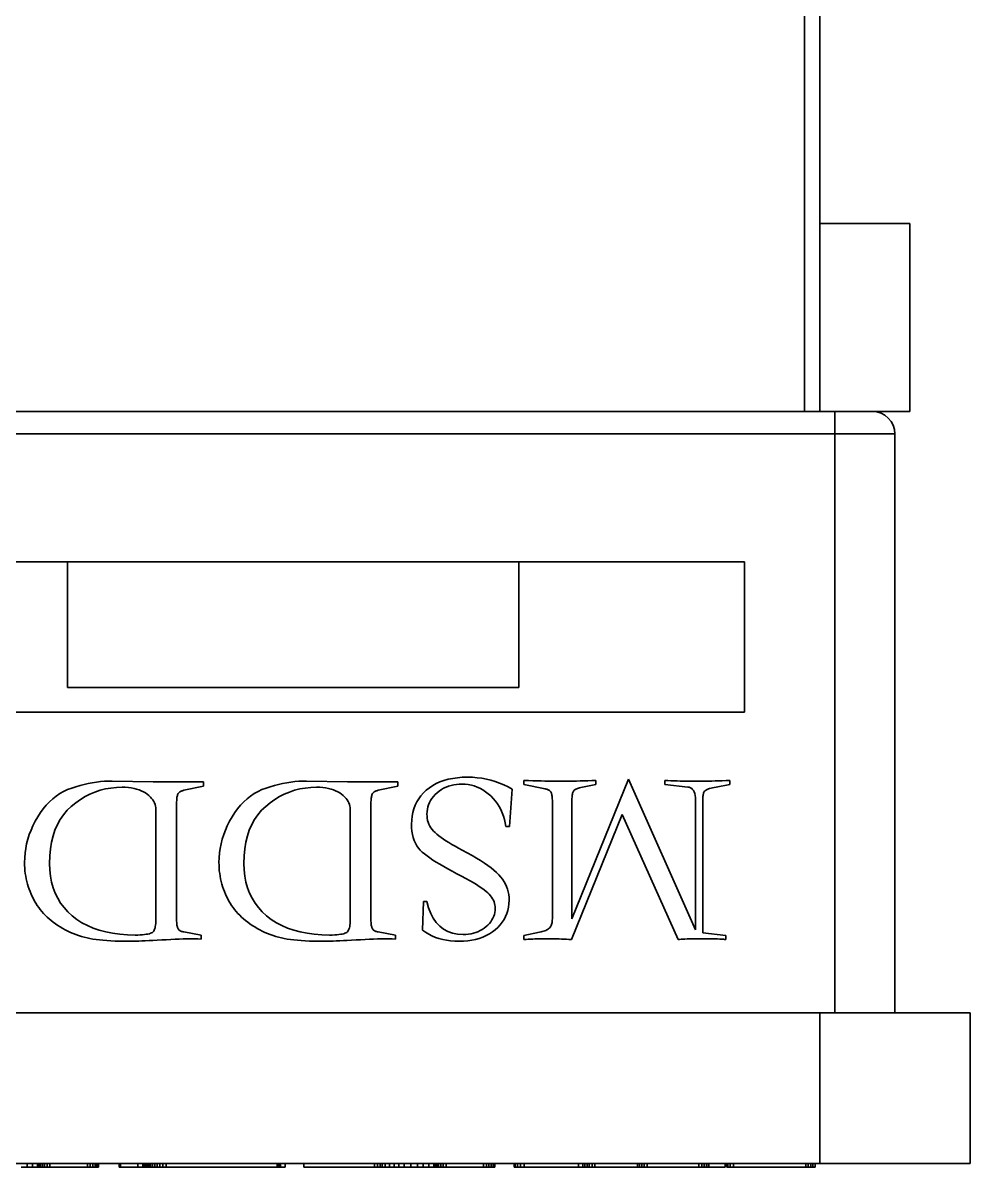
# Model space of a CAD drawing. Header units: millimetres. Extents: x -70 to 70, y -99 to 99.
# Drawn here: x 14.59 to 27.18, y 51.18 to 66.4 of the extents above; entities that cross this region are included whole.
import ezdxf

# ---------------------------------------------------------------- set-up
doc = ezdxf.new("R2010")
doc.units = ezdxf.units.MM
doc.layers.add('粗实线层', color=7, linetype='Continuous', lineweight=35)

msp = doc.modelspace()

# ---------------------------------------------------------------- linework, layer by layer
at = {"layer": '粗实线层', "color": 7, "lineweight": 35, "ltscale": 0.3575}
for p, q in [((24.981, 61.229), (24.981, 78.029)), ((25.181, 63.729), (25.181, 78.029)), ((25.181, 63.729), (26.381, 63.729)), ((25.181, 61.229), (25.181, 63.729)), ((25.181, 63.729), (26.381, 63.729)), ((26.381, 61.229), (26.381, 63.729)), ((25.381, 61.229), (9.981, 61.229)), ((25.181, 61.229), (26.381, 61.229)), ((25.881, 61.229), (25.381, 61.229)), ((25.381, 60.929), (25.381, 61.229)), ((25.381, 60.929), (9.981, 60.929)), ((25.381, 53.229), (25.381, 60.929)), ((26.181, 60.929), (25.381, 60.929)), ((26.181, 53.229), (26.181, 60.929)), ((11.181, 59.229), (24.181, 59.229)), ((15.181, 57.558), (15.181, 59.229)), ((21.181, 57.558), (21.181, 59.229)), ((24.181, 59.229), (24.181, 57.229)), ((15.181, 57.558), (21.181, 57.558)), ((24.181, 57.229), (11.181, 57.229)), ((15.563, 56.299), (15.617, 56.306)), ((15.617, 56.306), (15.67, 56.311)), ((15.67, 56.311), (15.722, 56.313)), ((15.722, 56.313), (15.775, 56.314)), ((15.775, 56.314), (16.318, 56.301)), ((18.148, 56.299), (18.201, 56.306)), ((18.201, 56.306), (18.254, 56.311)), ((18.254, 56.311), (18.307, 56.313)), ((18.307, 56.313), (18.359, 56.314)), ((18.359, 56.314), (18.903, 56.301)), ((20.082, 56.28), (20.132, 56.302)), ((20.132, 56.302), (20.185, 56.321)), ((20.185, 56.321), (20.242, 56.337)), ((20.242, 56.337), (20.301, 56.349)), ((20.301, 56.349), (20.364, 56.358)), ((20.364, 56.358), (20.429, 56.363)), ((20.429, 56.363), (20.498, 56.365)), ((20.498, 56.365), (20.563, 56.363)), ((20.563, 56.363), (20.626, 56.358)), ((20.626, 56.358), (20.688, 56.35)), ((20.688, 56.35), (20.749, 56.339)), ((20.749, 56.339), (20.809, 56.325)), ((20.809, 56.325), (20.868, 56.308)), ((20.868, 56.308), (20.925, 56.287)), ((21.246, 56.267), (21.246, 56.321)), ((21.246, 56.321), (21.308, 56.319)), ((21.308, 56.319), (21.368, 56.317)), ((21.368, 56.317), (21.424, 56.316)), ((21.424, 56.316), (21.477, 56.315)), ((21.477, 56.315), (21.526, 56.313)), ((21.526, 56.313), (21.573, 56.313)), ((21.573, 56.313), (21.616, 56.312)), ((21.616, 56.312), (21.655, 56.311)), ((21.655, 56.311), (21.692, 56.311)), ((21.692, 56.311), (21.725, 56.311)), ((21.725, 56.311), (21.767, 56.311)), ((21.767, 56.311), (21.811, 56.311)), ((21.811, 56.311), (21.855, 56.312)), ((21.855, 56.312), (21.902, 56.313)), ((21.886, 54.481), (22.637, 56.338)), ((21.902, 56.313), (21.949, 56.313)), ((21.949, 56.313), (21.997, 56.315)), ((21.997, 56.315), (22.047, 56.316)), ((22.047, 56.316), (22.098, 56.317)), ((22.098, 56.317), (22.151, 56.319)), ((22.151, 56.319), (22.204, 56.321)), ((22.204, 56.321), (22.204, 56.267)), ((22.637, 56.338), (23.529, 54.336)), ((23.12, 56.267), (23.12, 56.321)), ((23.12, 56.321), (23.16, 56.319)), ((23.16, 56.319), (23.201, 56.317)), ((23.201, 56.317), (23.243, 56.316)), ((23.243, 56.316), (23.285, 56.315)), ((23.285, 56.315), (23.328, 56.313)), ((23.328, 56.313), (23.372, 56.313)), ((23.372, 56.313), (23.416, 56.312)), ((23.416, 56.312), (23.461, 56.311)), ((23.461, 56.311), (23.506, 56.311)), ((23.506, 56.311), (23.552, 56.311)), ((23.552, 56.311), (23.587, 56.311)), ((23.587, 56.311), (23.624, 56.311)), ((23.624, 56.311), (23.663, 56.312)), ((23.663, 56.312), (23.704, 56.313)), ((23.704, 56.313), (23.746, 56.313)), ((23.746, 56.313), (23.791, 56.315)), ((23.791, 56.315), (23.837, 56.316)), ((23.837, 56.316), (23.886, 56.317)), ((23.886, 56.317), (23.936, 56.319)), ((23.936, 56.319), (23.988, 56.321)), ((23.988, 56.321), (23.988, 56.267)), ((15.078, 56.146), (15.128, 56.175)), ((15.128, 56.175), (15.181, 56.2)), ((15.181, 56.2), (15.235, 56.22)), ((15.235, 56.22), (15.291, 56.238)), ((15.291, 56.238), (15.346, 56.254)), ((15.346, 56.254), (15.401, 56.268)), ((15.401, 56.268), (15.455, 56.28)), ((15.455, 56.28), (15.509, 56.291)), ((15.544, 56.167), (15.477, 56.139)), ((15.509, 56.291), (15.563, 56.299)), ((15.613, 56.19), (15.544, 56.167)), ((15.683, 56.208), (15.613, 56.19)), ((15.755, 56.22), (15.683, 56.208)), ((15.83, 56.228), (15.755, 56.22)), ((15.906, 56.23), (15.83, 56.228)), ((15.948, 56.23), (15.906, 56.23)), ((15.989, 56.227), (15.948, 56.23)), ((16.027, 56.222), (15.989, 56.227)), ((16.064, 56.216), (16.027, 56.222)), ((16.098, 56.207), (16.064, 56.216)), ((16.13, 56.197), (16.098, 56.207)), ((16.161, 56.185), (16.13, 56.197)), ((16.189, 56.171), (16.161, 56.185)), ((16.215, 56.156), (16.189, 56.171)), ((16.239, 56.138), (16.215, 56.156)), ((16.318, 56.301), (16.988, 56.301)), ((16.656, 56.153), (16.652, 56.147)), ((16.662, 56.159), (16.656, 56.153)), ((16.667, 56.165), (16.662, 56.159)), ((16.674, 56.17), (16.667, 56.165)), ((16.681, 56.174), (16.674, 56.17)), ((16.689, 56.178), (16.681, 56.174)), ((16.698, 56.182), (16.689, 56.178)), ((16.707, 56.185), (16.698, 56.182)), ((16.717, 56.188), (16.707, 56.185)), ((16.727, 56.19), (16.717, 56.188)), ((16.988, 56.247), (16.727, 56.19)), ((16.988, 56.301), (16.988, 56.247)), ((17.662, 56.146), (17.713, 56.175)), ((17.713, 56.175), (17.765, 56.2)), ((17.765, 56.2), (17.82, 56.22)), ((17.82, 56.22), (17.875, 56.238)), ((17.875, 56.238), (17.93, 56.254)), ((17.93, 56.254), (17.985, 56.268)), ((17.985, 56.268), (18.04, 56.28)), ((18.04, 56.28), (18.094, 56.291)), ((18.129, 56.167), (18.062, 56.139)), ((18.094, 56.291), (18.148, 56.299)), ((18.197, 56.19), (18.129, 56.167)), ((18.267, 56.208), (18.197, 56.19)), ((18.34, 56.22), (18.267, 56.208)), ((18.414, 56.228), (18.34, 56.22)), ((18.49, 56.23), (18.414, 56.228)), ((18.533, 56.23), (18.49, 56.23)), ((18.573, 56.227), (18.533, 56.23)), ((18.612, 56.222), (18.573, 56.227)), ((18.648, 56.216), (18.612, 56.222)), ((18.683, 56.207), (18.648, 56.216)), ((18.715, 56.197), (18.683, 56.207)), ((18.745, 56.185), (18.715, 56.197)), ((18.773, 56.171), (18.745, 56.185)), ((18.8, 56.156), (18.773, 56.171)), ((18.824, 56.138), (18.8, 56.156)), ((18.903, 56.301), (19.573, 56.301)), ((19.241, 56.153), (19.236, 56.147)), ((19.246, 56.159), (19.241, 56.153)), ((19.252, 56.165), (19.246, 56.159)), ((19.259, 56.17), (19.252, 56.165)), ((19.266, 56.174), (19.259, 56.17)), ((19.274, 56.178), (19.266, 56.174)), ((19.282, 56.182), (19.274, 56.178)), ((19.291, 56.185), (19.282, 56.182)), ((19.301, 56.188), (19.291, 56.185)), ((19.311, 56.19), (19.301, 56.188)), ((19.573, 56.247), (19.311, 56.19)), ((19.573, 56.301), (19.573, 56.247)), ((19.879, 56.119), (19.913, 56.156)), ((19.913, 56.156), (19.95, 56.192)), ((19.95, 56.192), (19.991, 56.225)), ((19.991, 56.225), (20.035, 56.254)), ((20.035, 56.254), (20.082, 56.28)), ((20.094, 56.157), (20.068, 56.133)), ((20.122, 56.179), (20.094, 56.157)), ((20.151, 56.199), (20.122, 56.179)), ((20.181, 56.217), (20.151, 56.199)), ((20.213, 56.232), (20.181, 56.217)), ((20.245, 56.245), (20.213, 56.232)), ((20.279, 56.255), (20.245, 56.245)), ((20.315, 56.263), (20.279, 56.255)), ((20.351, 56.269), (20.315, 56.263)), ((20.389, 56.273), (20.351, 56.269)), ((20.428, 56.274), (20.389, 56.273)), ((20.469, 56.272), (20.428, 56.274)), ((20.509, 56.268), (20.469, 56.272)), ((20.549, 56.26), (20.509, 56.268)), ((20.588, 56.249), (20.549, 56.26)), ((20.626, 56.234), (20.588, 56.249)), ((20.664, 56.217), (20.626, 56.234)), ((20.701, 56.196), (20.664, 56.217)), ((20.737, 56.172), (20.701, 56.196)), ((20.772, 56.145), (20.737, 56.172)), ((20.925, 56.287), (20.982, 56.264)), ((20.982, 56.264), (21.037, 56.237)), ((21.037, 56.237), (21.091, 56.207)), ((21.091, 56.207), (21.055, 55.708)), ((21.531, 56.21), (21.246, 56.267)), ((21.542, 56.207), (21.531, 56.21)), ((21.553, 56.204), (21.542, 56.207)), ((21.563, 56.2), (21.553, 56.204)), ((21.572, 56.196), (21.563, 56.2)), ((21.58, 56.191), (21.572, 56.196)), ((21.588, 56.186), (21.58, 56.191)), ((21.595, 56.181), (21.588, 56.186)), ((21.6, 56.175), (21.595, 56.181)), ((21.605, 56.169), (21.6, 56.175)), ((21.609, 56.162), (21.605, 56.169)), ((21.613, 56.154), (21.609, 56.162)), ((21.616, 56.145), (21.613, 56.154)), ((21.896, 56.151), (21.893, 56.14)), ((21.899, 56.161), (21.896, 56.151)), ((21.902, 56.169), (21.899, 56.161)), ((21.906, 56.177), (21.902, 56.169)), ((21.911, 56.183), (21.906, 56.177)), ((21.916, 56.19), (21.911, 56.183)), ((21.923, 56.195), (21.916, 56.19)), ((21.931, 56.201), (21.923, 56.195)), ((21.94, 56.206), (21.931, 56.201)), ((21.951, 56.211), (21.94, 56.206)), ((21.962, 56.216), (21.951, 56.211)), ((21.975, 56.22), (21.962, 56.216)), ((21.988, 56.224), (21.975, 56.22)), ((22.003, 56.227), (21.988, 56.224)), ((22.204, 56.267), (22.003, 56.227)), ((23.428, 56.234), (23.12, 56.267)), ((23.447, 56.23), (23.428, 56.234)), ((23.464, 56.224), (23.447, 56.23)), ((23.479, 56.215), (23.464, 56.224)), ((23.492, 56.202), (23.479, 56.215)), ((23.503, 56.187), (23.492, 56.202)), ((23.512, 56.169), (23.503, 56.187)), ((23.519, 56.147), (23.512, 56.169)), ((23.638, 56.155), (23.635, 56.145)), ((23.642, 56.164), (23.638, 56.155)), ((23.646, 56.172), (23.642, 56.164)), ((23.651, 56.179), (23.646, 56.172)), ((23.657, 56.185), (23.651, 56.179)), ((23.665, 56.191), (23.657, 56.185)), ((23.675, 56.197), (23.665, 56.191)), ((23.687, 56.203), (23.675, 56.197)), ((23.702, 56.208), (23.687, 56.203)), ((23.718, 56.214), (23.702, 56.208)), ((23.736, 56.219), (23.718, 56.214)), ((23.757, 56.224), (23.736, 56.219)), ((23.779, 56.229), (23.757, 56.224)), ((23.803, 56.234), (23.779, 56.229)), ((23.988, 56.267), (23.803, 56.234)), ((14.897, 55.993), (14.939, 56.037)), ((14.939, 56.037), (14.983, 56.078)), ((14.983, 56.078), (15.029, 56.114)), ((15.029, 56.114), (15.078, 56.146)), ((15.289, 56.025), (15.23, 55.977)), ((15.35, 56.068), (15.289, 56.025)), ((15.413, 56.106), (15.35, 56.068)), ((15.477, 56.139), (15.413, 56.106)), ((16.261, 56.12), (16.239, 56.138)), ((16.281, 56.101), (16.261, 56.12)), ((16.298, 56.082), (16.281, 56.101)), ((16.313, 56.062), (16.298, 56.082)), ((16.326, 56.042), (16.313, 56.062)), ((16.336, 56.022), (16.326, 56.042)), ((16.344, 56.002), (16.336, 56.022)), ((16.35, 55.981), (16.344, 56.002)), ((16.631, 56.054), (16.63, 56.037)), ((16.63, 56.037), (16.63, 56.019)), ((16.63, 56.019), (16.63, 54.464)), ((16.632, 56.07), (16.631, 56.054)), ((16.633, 56.085), (16.632, 56.07)), ((16.635, 56.098), (16.633, 56.085)), ((16.638, 56.11), (16.635, 56.098)), ((16.64, 56.121), (16.638, 56.11)), ((16.644, 56.131), (16.64, 56.121)), ((16.647, 56.139), (16.644, 56.131)), ((16.652, 56.147), (16.647, 56.139)), ((17.481, 55.993), (17.523, 56.037)), ((17.523, 56.037), (17.568, 56.078)), ((17.568, 56.078), (17.614, 56.114)), ((17.614, 56.114), (17.662, 56.146)), ((17.874, 56.025), (17.815, 55.977)), ((17.935, 56.068), (17.874, 56.025)), ((17.997, 56.106), (17.935, 56.068)), ((18.062, 56.139), (17.997, 56.106)), ((18.846, 56.12), (18.824, 56.138)), ((18.865, 56.101), (18.846, 56.12)), ((18.883, 56.082), (18.865, 56.101)), ((18.898, 56.062), (18.883, 56.082)), ((18.91, 56.042), (18.898, 56.062)), ((18.921, 56.022), (18.91, 56.042)), ((18.929, 56.002), (18.921, 56.022)), ((18.935, 55.981), (18.929, 56.002)), ((19.215, 56.054), (19.214, 56.037)), ((19.214, 56.037), (19.214, 56.019)), ((19.214, 56.019), (19.214, 54.464)), ((19.216, 56.07), (19.215, 56.054)), ((19.218, 56.085), (19.216, 56.07)), ((19.22, 56.098), (19.218, 56.085)), ((19.222, 56.11), (19.22, 56.098)), ((19.225, 56.121), (19.222, 56.11)), ((19.228, 56.131), (19.225, 56.121)), ((19.232, 56.139), (19.228, 56.131)), ((19.236, 56.147), (19.232, 56.139)), ((19.803, 55.992), (19.825, 56.036)), ((19.825, 56.036), (19.85, 56.079)), ((19.85, 56.079), (19.879, 56.119)), ((19.98, 55.999), (19.971, 55.969)), ((19.992, 56.028), (19.98, 55.999)), ((20.007, 56.055), (19.992, 56.028)), ((20.025, 56.082), (20.007, 56.055)), ((20.045, 56.108), (20.025, 56.082)), ((20.068, 56.133), (20.045, 56.108)), ((20.807, 56.115), (20.772, 56.145)), ((20.839, 56.082), (20.807, 56.115)), ((20.869, 56.048), (20.839, 56.082)), ((20.896, 56.011), (20.869, 56.048)), ((20.921, 55.973), (20.896, 56.011)), ((21.619, 56.134), (21.616, 56.145)), ((21.621, 56.123), (21.619, 56.134)), ((21.623, 56.109), (21.621, 56.123)), ((21.625, 56.095), (21.623, 56.109)), ((21.626, 56.079), (21.625, 56.095)), ((21.627, 56.061), (21.626, 56.079)), ((21.628, 56.043), (21.627, 56.061)), ((21.628, 56.023), (21.628, 56.043)), ((21.628, 54.501), (21.628, 56.023)), ((21.887, 56.082), (21.886, 56.065)), ((21.886, 56.065), (21.886, 56.046)), ((21.886, 56.046), (21.886, 54.481)), ((21.888, 56.099), (21.887, 56.082)), ((21.889, 56.114), (21.888, 56.099)), ((21.891, 56.127), (21.889, 56.114)), ((21.893, 56.14), (21.891, 56.127)), ((23.525, 56.123), (23.519, 56.147)), ((23.528, 56.096), (23.525, 56.123)), ((23.529, 56.066), (23.528, 56.096)), ((23.529, 54.336), (23.529, 56.066)), ((23.627, 56.096), (23.626, 56.082)), ((23.626, 56.082), (23.626, 56.066)), ((23.626, 56.066), (23.626, 54.296)), ((23.628, 56.11), (23.627, 56.096)), ((23.63, 56.123), (23.628, 56.11)), ((23.632, 56.135), (23.63, 56.123)), ((23.635, 56.145), (23.632, 56.135)), ((14.783, 55.837), (14.819, 55.893)), ((14.819, 55.893), (14.857, 55.945)), ((14.857, 55.945), (14.897, 55.993)), ((15.126, 55.866), (15.082, 55.803)), ((15.175, 55.924), (15.126, 55.866)), ((15.23, 55.977), (15.175, 55.924)), ((16.354, 55.96), (16.35, 55.981)), ((16.355, 55.939), (16.354, 55.96)), ((16.355, 54.464), (16.355, 55.939)), ((17.367, 55.837), (17.403, 55.893)), ((17.403, 55.893), (17.441, 55.945)), ((17.441, 55.945), (17.481, 55.993)), ((17.71, 55.866), (17.667, 55.803)), ((17.76, 55.924), (17.71, 55.866)), ((17.815, 55.977), (17.76, 55.924)), ((18.938, 55.96), (18.935, 55.981)), ((18.939, 55.939), (18.938, 55.96)), ((18.939, 54.464), (18.939, 55.939)), ((19.756, 55.793), (19.762, 55.846)), ((19.762, 55.846), (19.772, 55.897)), ((19.772, 55.897), (19.785, 55.946)), ((19.785, 55.946), (19.803, 55.992)), ((19.96, 55.908), (19.958, 55.875)), ((19.958, 55.875), (19.96, 55.846)), ((19.964, 55.939), (19.96, 55.908)), ((19.96, 55.846), (19.963, 55.818)), ((19.971, 55.969), (19.964, 55.939)), ((20.942, 55.933), (20.921, 55.973)), ((20.961, 55.892), (20.942, 55.933)), ((20.977, 55.848), (20.961, 55.892)), ((20.99, 55.803), (20.977, 55.848)), ((22.556, 55.868), (21.879, 54.206)), ((23.301, 54.206), (22.556, 55.868)), ((14.694, 55.66), (14.72, 55.72)), ((14.72, 55.72), (14.75, 55.778)), ((14.75, 55.778), (14.783, 55.837)), ((15.045, 55.734), (15.013, 55.661)), ((15.082, 55.803), (15.045, 55.734)), ((17.278, 55.66), (17.304, 55.72)), ((17.304, 55.72), (17.334, 55.778)), ((17.334, 55.778), (17.367, 55.837)), ((17.629, 55.734), (17.597, 55.661)), ((17.667, 55.803), (17.629, 55.734)), ((19.754, 55.738), (19.756, 55.793)), ((19.755, 55.69), (19.754, 55.738)), ((19.963, 55.818), (19.968, 55.791)), ((19.968, 55.791), (19.976, 55.765)), ((19.976, 55.765), (19.986, 55.739)), ((19.986, 55.739), (19.998, 55.715)), ((19.998, 55.715), (20.012, 55.692)), ((21, 55.756), (20.99, 55.803)), ((21.008, 55.708), (21, 55.756)), ((21.055, 55.708), (21.008, 55.708)), ((14.652, 55.54), (14.671, 55.601)), ((14.671, 55.601), (14.694, 55.66)), ((14.987, 55.583), (14.966, 55.499)), ((15.013, 55.661), (14.987, 55.583)), ((17.236, 55.54), (17.256, 55.601)), ((17.256, 55.601), (17.278, 55.66)), ((17.571, 55.583), (17.551, 55.499)), ((17.597, 55.661), (17.571, 55.583)), ((19.76, 55.645), (19.755, 55.69)), ((19.767, 55.602), (19.76, 55.645)), ((19.777, 55.561), (19.767, 55.602)), ((19.79, 55.523), (19.777, 55.561)), ((20.012, 55.692), (20.028, 55.669)), ((20.028, 55.669), (20.047, 55.648)), ((20.047, 55.648), (20.067, 55.627)), ((20.067, 55.627), (20.091, 55.607)), ((20.091, 55.607), (20.117, 55.586)), ((20.117, 55.586), (20.146, 55.564)), ((20.146, 55.564), (20.177, 55.542)), ((20.177, 55.542), (20.212, 55.519)), ((14.615, 55.357), (14.624, 55.418)), ((14.624, 55.418), (14.636, 55.48)), ((14.636, 55.48), (14.652, 55.54)), ((14.952, 55.41), (14.943, 55.317)), ((14.966, 55.499), (14.952, 55.41)), ((17.2, 55.357), (17.209, 55.418)), ((17.209, 55.418), (17.221, 55.48)), ((17.221, 55.48), (17.236, 55.54)), ((17.536, 55.41), (17.528, 55.317)), ((17.551, 55.499), (17.536, 55.41)), ((19.805, 55.487), (19.79, 55.523)), ((19.824, 55.454), (19.805, 55.487)), ((19.845, 55.423), (19.824, 55.454)), ((19.869, 55.395), (19.845, 55.423)), ((19.896, 55.369), (19.869, 55.395)), ((20.212, 55.519), (20.249, 55.496)), ((20.249, 55.496), (20.29, 55.471)), ((20.29, 55.471), (20.333, 55.447)), ((20.333, 55.447), (20.379, 55.422)), ((20.379, 55.422), (20.428, 55.396)), ((20.428, 55.396), (20.495, 55.36)), ((14.608, 55.232), (14.61, 55.294)), ((14.61, 55.294), (14.615, 55.357)), ((14.943, 55.317), (14.94, 55.218)), ((17.193, 55.232), (17.195, 55.294)), ((17.195, 55.294), (17.2, 55.357)), ((17.528, 55.317), (17.525, 55.218)), ((19.927, 55.344), (19.896, 55.369)), ((19.96, 55.318), (19.927, 55.344)), ((19.998, 55.291), (19.96, 55.318)), ((20.039, 55.263), (19.998, 55.291)), ((20.083, 55.235), (20.039, 55.263)), ((20.495, 55.36), (20.559, 55.325)), ((20.559, 55.325), (20.618, 55.29)), ((20.618, 55.29), (20.673, 55.256)), ((20.673, 55.256), (20.724, 55.223)), ((14.609, 55.194), (14.608, 55.232)), ((14.611, 55.157), (14.609, 55.194)), ((14.614, 55.121), (14.611, 55.157)), ((14.618, 55.085), (14.614, 55.121)), ((14.623, 55.049), (14.618, 55.085)), ((14.94, 55.218), (14.943, 55.131)), ((14.943, 55.131), (14.952, 55.049)), ((17.194, 55.194), (17.193, 55.232)), ((17.195, 55.157), (17.194, 55.194)), ((17.198, 55.121), (17.195, 55.157)), ((17.203, 55.085), (17.198, 55.121)), ((17.208, 55.049), (17.203, 55.085)), ((17.525, 55.218), (17.528, 55.131)), ((17.528, 55.131), (17.537, 55.049)), ((20.131, 55.206), (20.083, 55.235)), ((20.182, 55.176), (20.131, 55.206)), ((20.237, 55.145), (20.182, 55.176)), ((20.295, 55.113), (20.237, 55.145)), ((20.357, 55.081), (20.295, 55.113)), ((20.724, 55.223), (20.77, 55.191)), ((20.77, 55.191), (20.812, 55.159)), ((20.812, 55.159), (20.85, 55.128)), ((20.85, 55.128), (20.884, 55.097)), ((20.884, 55.097), (20.914, 55.067)), ((14.63, 55.013), (14.623, 55.049)), ((14.638, 54.979), (14.63, 55.013)), ((14.647, 54.944), (14.638, 54.979)), ((14.657, 54.91), (14.647, 54.944)), ((14.952, 55.049), (14.967, 54.97)), ((14.967, 54.97), (14.989, 54.894)), ((17.215, 55.013), (17.208, 55.049)), ((17.222, 54.979), (17.215, 55.013)), ((17.232, 54.944), (17.222, 54.979)), ((17.242, 54.91), (17.232, 54.944)), ((17.537, 55.049), (17.552, 54.97)), ((17.552, 54.97), (17.573, 54.894)), ((20.418, 55.049), (20.357, 55.081)), ((20.474, 55.019), (20.418, 55.049)), ((20.525, 54.99), (20.474, 55.019)), ((20.573, 54.963), (20.525, 54.99)), ((20.616, 54.937), (20.573, 54.963)), ((20.655, 54.912), (20.616, 54.937)), ((20.914, 55.067), (20.94, 55.037)), ((20.94, 55.037), (20.963, 55.007)), ((20.963, 55.007), (20.984, 54.975)), ((20.984, 54.975), (21.002, 54.942)), ((21.002, 54.942), (21.017, 54.909)), ((14.669, 54.876), (14.657, 54.91)), ((14.681, 54.843), (14.669, 54.876)), ((14.695, 54.811), (14.681, 54.843)), ((14.709, 54.779), (14.695, 54.811)), ((14.989, 54.894), (15.016, 54.823)), ((15.016, 54.823), (15.049, 54.755)), ((17.253, 54.876), (17.242, 54.91)), ((17.266, 54.843), (17.253, 54.876)), ((17.279, 54.811), (17.266, 54.843)), ((17.294, 54.779), (17.279, 54.811)), ((17.573, 54.894), (17.6, 54.823)), ((17.6, 54.823), (17.633, 54.755)), ((20.69, 54.888), (20.655, 54.912)), ((20.72, 54.866), (20.69, 54.888)), ((20.746, 54.845), (20.72, 54.866)), ((20.768, 54.826), (20.746, 54.845)), ((20.787, 54.807), (20.768, 54.826)), ((20.804, 54.788), (20.787, 54.807)), ((20.818, 54.768), (20.804, 54.788)), ((21.017, 54.909), (21.029, 54.875)), ((21.029, 54.875), (21.039, 54.839)), ((21.039, 54.839), (21.046, 54.803)), ((21.046, 54.803), (21.05, 54.766)), ((14.725, 54.748), (14.709, 54.779)), ((14.741, 54.718), (14.725, 54.748)), ((14.759, 54.689), (14.741, 54.718)), ((14.777, 54.66), (14.759, 54.689)), ((14.796, 54.633), (14.777, 54.66)), ((14.817, 54.606), (14.796, 54.633)), ((15.049, 54.755), (15.088, 54.691)), ((15.088, 54.691), (15.133, 54.63)), ((15.133, 54.63), (15.185, 54.574)), ((17.309, 54.748), (17.294, 54.779)), ((17.326, 54.718), (17.309, 54.748)), ((17.343, 54.689), (17.326, 54.718)), ((17.362, 54.66), (17.343, 54.689)), ((17.381, 54.633), (17.362, 54.66)), ((17.401, 54.606), (17.381, 54.633)), ((17.633, 54.755), (17.673, 54.691)), ((17.673, 54.691), (17.718, 54.63)), ((17.718, 54.63), (17.769, 54.574)), ((19.901, 54.33), (19.915, 54.712)), ((19.915, 54.712), (19.958, 54.712)), ((19.958, 54.712), (19.981, 54.628)), ((19.981, 54.628), (20.009, 54.554)), ((20.831, 54.748), (20.818, 54.768)), ((20.842, 54.728), (20.831, 54.748)), ((20.851, 54.707), (20.842, 54.728)), ((20.858, 54.686), (20.851, 54.707)), ((20.863, 54.665), (20.858, 54.686)), ((20.866, 54.643), (20.863, 54.665)), ((20.867, 54.621), (20.866, 54.643)), ((21.044, 54.637), (21.035, 54.593)), ((21.049, 54.682), (21.044, 54.637)), ((21.051, 54.729), (21.049, 54.682)), ((21.05, 54.766), (21.051, 54.729)), ((14.838, 54.58), (14.817, 54.606)), ((14.86, 54.554), (14.838, 54.58)), ((14.884, 54.529), (14.86, 54.554)), ((14.909, 54.505), (14.884, 54.529)), ((14.935, 54.481), (14.909, 54.505)), ((14.962, 54.458), (14.935, 54.481)), ((15.185, 54.574), (15.242, 54.521)), ((15.242, 54.521), (15.305, 54.472)), ((17.423, 54.58), (17.401, 54.606)), ((17.445, 54.554), (17.423, 54.58)), ((17.469, 54.529), (17.445, 54.554)), ((17.493, 54.505), (17.469, 54.529)), ((17.519, 54.481), (17.493, 54.505)), ((17.547, 54.458), (17.519, 54.481)), ((17.769, 54.574), (17.826, 54.521)), ((17.826, 54.521), (17.889, 54.472)), ((20.009, 54.554), (20.043, 54.488)), ((20.043, 54.488), (20.082, 54.431)), ((20.823, 54.466), (20.836, 54.49)), ((20.836, 54.49), (20.847, 54.515)), ((20.847, 54.515), (20.856, 54.54)), ((20.856, 54.54), (20.862, 54.567)), ((20.862, 54.567), (20.866, 54.594)), ((20.866, 54.594), (20.867, 54.621)), ((21.005, 54.512), (20.985, 54.473)), ((21.022, 54.552), (21.005, 54.512)), ((21.035, 54.593), (21.022, 54.552)), ((21.626, 54.464), (21.627, 54.482)), ((21.627, 54.482), (21.628, 54.501)), ((14.99, 54.436), (14.962, 54.458)), ((15.02, 54.414), (14.99, 54.436)), ((15.051, 54.393), (15.02, 54.414)), ((15.083, 54.373), (15.051, 54.393)), ((15.116, 54.353), (15.083, 54.373)), ((15.15, 54.334), (15.116, 54.353)), ((15.185, 54.317), (15.15, 54.334)), ((15.305, 54.472), (15.372, 54.429)), ((15.372, 54.429), (15.444, 54.391)), ((15.444, 54.391), (15.521, 54.358)), ((15.521, 54.358), (15.602, 54.33)), ((15.602, 54.33), (15.688, 54.307)), ((16.325, 54.319), (16.332, 54.331)), ((16.332, 54.331), (16.338, 54.344)), ((16.338, 54.344), (16.343, 54.36)), ((16.343, 54.36), (16.347, 54.377)), ((16.347, 54.377), (16.351, 54.396)), ((16.351, 54.396), (16.353, 54.417)), ((16.353, 54.417), (16.354, 54.439)), ((16.354, 54.439), (16.355, 54.464)), ((16.63, 54.464), (16.63, 54.448)), ((16.63, 54.448), (16.631, 54.434)), ((16.631, 54.434), (16.632, 54.42)), ((16.632, 54.42), (16.633, 54.407)), ((16.633, 54.407), (16.635, 54.395)), ((16.635, 54.395), (16.637, 54.384)), ((16.637, 54.384), (16.64, 54.374)), ((16.64, 54.374), (16.643, 54.365)), ((16.643, 54.365), (16.646, 54.357)), ((16.646, 54.357), (16.65, 54.35)), ((16.65, 54.35), (16.654, 54.343)), ((16.654, 54.343), (16.659, 54.337)), ((16.659, 54.337), (16.665, 54.332)), ((16.665, 54.332), (16.672, 54.327)), ((16.672, 54.327), (16.679, 54.322)), ((17.575, 54.436), (17.547, 54.458)), ((17.605, 54.414), (17.575, 54.436)), ((17.635, 54.393), (17.605, 54.414)), ((17.668, 54.373), (17.635, 54.393)), ((17.701, 54.353), (17.668, 54.373)), ((17.735, 54.334), (17.701, 54.353)), ((17.769, 54.317), (17.735, 54.334)), ((17.889, 54.472), (17.957, 54.429)), ((17.957, 54.429), (18.029, 54.391)), ((18.029, 54.391), (18.105, 54.358)), ((18.105, 54.358), (18.187, 54.33)), ((18.187, 54.33), (18.273, 54.307)), ((18.909, 54.319), (18.916, 54.331)), ((18.916, 54.331), (18.922, 54.344)), ((18.922, 54.344), (18.928, 54.36)), ((18.928, 54.36), (18.932, 54.377)), ((18.932, 54.377), (18.935, 54.396)), ((18.935, 54.396), (18.938, 54.417)), ((18.938, 54.417), (18.939, 54.439)), ((18.939, 54.439), (18.939, 54.464)), ((19.214, 54.464), (19.214, 54.448)), ((19.214, 54.448), (19.215, 54.434)), ((19.215, 54.434), (19.216, 54.42)), ((19.216, 54.42), (19.217, 54.407)), ((19.217, 54.407), (19.219, 54.395)), ((19.219, 54.395), (19.222, 54.384)), ((19.222, 54.384), (19.224, 54.374)), ((19.224, 54.374), (19.227, 54.365)), ((19.227, 54.365), (19.231, 54.357)), ((19.231, 54.357), (19.234, 54.35)), ((19.234, 54.35), (19.239, 54.343)), ((19.239, 54.343), (19.244, 54.337)), ((19.244, 54.337), (19.25, 54.332)), ((19.25, 54.332), (19.256, 54.327)), ((19.256, 54.327), (19.264, 54.322)), ((19.941, 54.302), (19.901, 54.33)), ((20.082, 54.431), (20.128, 54.383)), ((20.128, 54.383), (20.179, 54.343)), ((20.179, 54.343), (20.236, 54.312)), ((20.637, 54.31), (20.666, 54.324)), ((20.666, 54.324), (20.693, 54.339)), ((20.693, 54.339), (20.719, 54.357)), ((20.719, 54.357), (20.745, 54.377)), ((20.745, 54.377), (20.768, 54.398)), ((20.768, 54.398), (20.789, 54.42)), ((20.789, 54.42), (20.807, 54.442)), ((20.807, 54.442), (20.823, 54.466)), ((20.867, 54.336), (20.829, 54.307)), ((20.902, 54.368), (20.867, 54.336)), ((20.933, 54.402), (20.902, 54.368)), ((20.961, 54.437), (20.933, 54.402)), ((20.985, 54.473), (20.961, 54.437)), ((21.525, 54.322), (21.539, 54.328)), ((21.539, 54.328), (21.552, 54.334)), ((21.552, 54.334), (21.563, 54.341)), ((21.563, 54.341), (21.574, 54.348)), ((21.574, 54.348), (21.583, 54.355)), ((21.583, 54.355), (21.591, 54.363)), ((21.591, 54.363), (21.598, 54.372)), ((21.598, 54.372), (21.604, 54.382)), ((21.604, 54.382), (21.61, 54.393)), ((21.61, 54.393), (21.615, 54.405)), ((21.615, 54.405), (21.619, 54.418)), ((21.619, 54.418), (21.622, 54.432)), ((21.622, 54.432), (21.625, 54.448)), ((21.625, 54.448), (21.626, 54.464)), ((15.22, 54.3), (15.185, 54.317)), ((15.255, 54.285), (15.22, 54.3)), ((15.291, 54.271), (15.255, 54.285)), ((15.327, 54.258), (15.291, 54.271)), ((15.364, 54.247), (15.327, 54.258)), ((15.401, 54.236), (15.364, 54.247)), ((15.439, 54.227), (15.401, 54.236)), ((15.477, 54.219), (15.439, 54.227)), ((15.516, 54.212), (15.477, 54.219)), ((15.559, 54.206), (15.516, 54.212)), ((15.604, 54.2), (15.559, 54.206)), ((15.651, 54.196), (15.604, 54.2)), ((15.702, 54.191), (15.651, 54.196)), ((15.688, 54.307), (15.779, 54.289)), ((15.755, 54.188), (15.702, 54.191)), ((15.811, 54.186), (15.755, 54.188)), ((15.779, 54.289), (15.875, 54.276)), ((15.87, 54.184), (15.811, 54.186)), ((15.932, 54.183), (15.87, 54.184)), ((15.875, 54.276), (15.975, 54.269)), ((15.996, 54.182), (15.932, 54.183)), ((15.975, 54.269), (16.08, 54.266)), ((16.023, 54.182), (15.996, 54.182)), ((16.054, 54.183), (16.023, 54.182)), ((16.089, 54.184), (16.054, 54.183)), ((16.08, 54.266), (16.115, 54.266)), ((16.127, 54.185), (16.089, 54.184)), ((16.115, 54.266), (16.147, 54.267)), ((16.169, 54.187), (16.127, 54.185)), ((16.147, 54.267), (16.177, 54.269)), ((16.214, 54.189), (16.169, 54.187)), ((16.177, 54.269), (16.203, 54.272)), ((16.203, 54.272), (16.227, 54.275)), ((16.263, 54.191), (16.214, 54.189)), ((16.227, 54.275), (16.249, 54.279)), ((16.249, 54.279), (16.268, 54.283)), ((16.316, 54.194), (16.263, 54.191)), ((16.268, 54.283), (16.284, 54.289)), ((16.284, 54.289), (16.297, 54.295)), ((16.297, 54.295), (16.308, 54.301)), ((16.308, 54.301), (16.317, 54.309)), ((16.372, 54.197), (16.316, 54.194)), ((16.317, 54.309), (16.325, 54.319)), ((16.432, 54.201), (16.372, 54.197)), ((16.493, 54.204), (16.432, 54.201)), ((16.552, 54.207), (16.493, 54.204)), ((16.609, 54.21), (16.552, 54.207)), ((16.664, 54.211), (16.609, 54.21)), ((16.717, 54.213), (16.664, 54.211)), ((16.679, 54.322), (16.687, 54.318)), ((16.687, 54.318), (16.696, 54.314)), ((16.696, 54.314), (16.706, 54.311)), ((16.706, 54.311), (16.716, 54.309)), ((16.716, 54.309), (16.727, 54.306)), ((16.768, 54.214), (16.717, 54.213)), ((16.727, 54.306), (16.955, 54.266)), ((16.818, 54.214), (16.768, 54.214)), ((16.865, 54.214), (16.818, 54.214)), ((16.911, 54.214), (16.865, 54.214)), ((16.955, 54.212), (16.911, 54.214)), ((16.955, 54.266), (16.955, 54.212)), ((17.804, 54.3), (17.769, 54.317)), ((17.84, 54.285), (17.804, 54.3)), ((17.875, 54.271), (17.84, 54.285)), ((17.912, 54.258), (17.875, 54.271)), ((17.948, 54.247), (17.912, 54.258)), ((17.986, 54.236), (17.948, 54.247)), ((18.023, 54.227), (17.986, 54.236)), ((18.061, 54.219), (18.023, 54.227)), ((18.101, 54.212), (18.061, 54.219)), ((18.143, 54.206), (18.101, 54.212)), ((18.188, 54.2), (18.143, 54.206)), ((18.236, 54.196), (18.188, 54.2)), ((18.287, 54.191), (18.236, 54.196)), ((18.273, 54.307), (18.364, 54.289)), ((18.34, 54.188), (18.287, 54.191)), ((18.396, 54.186), (18.34, 54.188)), ((18.364, 54.289), (18.459, 54.276)), ((18.455, 54.184), (18.396, 54.186)), ((18.516, 54.183), (18.455, 54.184)), ((18.459, 54.276), (18.56, 54.269)), ((18.581, 54.182), (18.516, 54.183)), ((18.56, 54.269), (18.665, 54.266)), ((18.608, 54.182), (18.581, 54.182)), ((18.639, 54.183), (18.608, 54.182)), ((18.673, 54.184), (18.639, 54.183)), ((18.665, 54.266), (18.699, 54.266)), ((18.712, 54.185), (18.673, 54.184)), ((18.699, 54.266), (18.732, 54.267)), ((18.753, 54.187), (18.712, 54.185)), ((18.732, 54.267), (18.761, 54.269)), ((18.799, 54.189), (18.753, 54.187)), ((18.761, 54.269), (18.788, 54.272)), ((18.788, 54.272), (18.812, 54.275)), ((18.848, 54.191), (18.799, 54.189)), ((18.812, 54.275), (18.833, 54.279)), ((18.833, 54.279), (18.852, 54.283)), ((18.9, 54.194), (18.848, 54.191)), ((18.852, 54.283), (18.868, 54.289)), ((18.868, 54.289), (18.882, 54.295)), ((18.882, 54.295), (18.892, 54.301)), ((18.892, 54.301), (18.901, 54.309)), ((18.957, 54.197), (18.9, 54.194)), ((18.901, 54.309), (18.909, 54.319)), ((19.016, 54.201), (18.957, 54.197)), ((19.077, 54.204), (19.016, 54.201)), ((19.136, 54.207), (19.077, 54.204)), ((19.193, 54.21), (19.136, 54.207)), ((19.248, 54.211), (19.193, 54.21)), ((19.301, 54.213), (19.248, 54.211)), ((19.264, 54.322), (19.272, 54.318)), ((19.272, 54.318), (19.281, 54.314)), ((19.281, 54.314), (19.29, 54.311)), ((19.29, 54.311), (19.3, 54.309)), ((19.3, 54.309), (19.311, 54.306)), ((19.353, 54.214), (19.301, 54.213)), ((19.311, 54.306), (19.539, 54.266)), ((19.402, 54.214), (19.353, 54.214)), ((19.45, 54.214), (19.402, 54.214)), ((19.496, 54.214), (19.45, 54.214)), ((19.539, 54.212), (19.496, 54.214)), ((19.539, 54.266), (19.539, 54.212)), ((19.982, 54.277), (19.941, 54.302)), ((20.025, 54.255), (19.982, 54.277)), ((20.071, 54.235), (20.025, 54.255)), ((20.119, 54.219), (20.071, 54.235)), ((20.168, 54.206), (20.119, 54.219)), ((20.22, 54.196), (20.168, 54.206)), ((20.274, 54.188), (20.22, 54.196)), ((20.236, 54.312), (20.298, 54.29)), ((20.33, 54.184), (20.274, 54.188)), ((20.298, 54.29), (20.367, 54.277)), ((20.388, 54.182), (20.33, 54.184)), ((20.367, 54.277), (20.441, 54.273)), ((20.445, 54.184), (20.388, 54.182)), ((20.441, 54.273), (20.477, 54.274)), ((20.501, 54.188), (20.445, 54.184)), ((20.477, 54.274), (20.511, 54.277)), ((20.555, 54.196), (20.501, 54.188)), ((20.511, 54.277), (20.545, 54.282)), ((20.545, 54.282), (20.577, 54.289)), ((20.606, 54.207), (20.555, 54.196)), ((20.577, 54.289), (20.608, 54.299)), ((20.655, 54.221), (20.606, 54.207)), ((20.608, 54.299), (20.637, 54.31)), ((20.702, 54.238), (20.655, 54.221)), ((20.746, 54.258), (20.702, 54.238)), ((20.789, 54.281), (20.746, 54.258)), ((20.829, 54.307), (20.789, 54.281)), ((21.249, 54.259), (21.457, 54.303)), ((21.249, 54.206), (21.249, 54.259)), ((21.277, 54.208), (21.249, 54.206)), ((21.306, 54.209), (21.277, 54.208)), ((21.335, 54.211), (21.306, 54.209)), ((21.365, 54.212), (21.335, 54.211)), ((21.395, 54.213), (21.365, 54.212)), ((21.425, 54.214), (21.395, 54.213)), ((21.456, 54.215), (21.425, 54.214)), ((21.487, 54.215), (21.456, 54.215)), ((21.457, 54.303), (21.476, 54.307)), ((21.476, 54.307), (21.493, 54.312)), ((21.519, 54.216), (21.487, 54.215)), ((21.493, 54.312), (21.51, 54.317)), ((21.51, 54.317), (21.525, 54.322)), ((21.551, 54.216), (21.519, 54.216)), ((21.584, 54.216), (21.551, 54.216)), ((21.616, 54.215), (21.584, 54.216)), ((21.649, 54.215), (21.616, 54.215)), ((21.682, 54.214), (21.649, 54.215)), ((21.715, 54.213), (21.682, 54.214)), ((21.748, 54.212), (21.715, 54.213)), ((21.781, 54.211), (21.748, 54.212)), ((21.814, 54.209), (21.781, 54.211)), ((21.846, 54.208), (21.814, 54.209)), ((21.879, 54.206), (21.846, 54.208)), ((23.319, 54.208), (23.301, 54.206)), ((23.34, 54.209), (23.319, 54.208)), ((23.364, 54.211), (23.34, 54.209)), ((23.39, 54.212), (23.364, 54.211)), ((23.42, 54.213), (23.39, 54.212)), ((23.452, 54.214), (23.42, 54.213)), ((23.487, 54.215), (23.452, 54.214)), ((23.525, 54.215), (23.487, 54.215)), ((23.565, 54.216), (23.525, 54.215)), ((23.609, 54.216), (23.565, 54.216)), ((23.66, 54.216), (23.609, 54.216)), ((23.626, 54.296), (23.931, 54.259)), ((23.707, 54.215), (23.66, 54.216)), ((23.749, 54.215), (23.707, 54.215)), ((23.788, 54.214), (23.749, 54.215)), ((23.822, 54.213), (23.788, 54.214)), ((23.852, 54.212), (23.822, 54.213)), ((23.878, 54.211), (23.852, 54.212)), ((23.9, 54.209), (23.878, 54.211)), ((23.917, 54.208), (23.9, 54.209)), ((23.931, 54.206), (23.917, 54.208)), ((23.931, 54.259), (23.931, 54.206)), ((25.181, 53.229), (10.181, 53.229)), ((25.181, 51.229), (25.181, 53.229)), ((27.181, 53.229), (25.181, 53.229)), ((27.181, 51.229), (27.181, 53.229)), ((25.181, 51.229), (10.181, 51.229)), ((14.564, 51.179), (14.643, 51.179)), ((14.643, 51.229), (14.643, 51.179)), ((14.643, 51.179), (14.715, 51.179)), ((14.715, 51.229), (14.715, 51.179)), ((14.715, 51.179), (14.782, 51.179)), ((14.782, 51.229), (14.782, 51.179)), ((14.782, 51.179), (14.801, 51.179)), ((14.801, 51.229), (14.801, 51.179)), ((14.801, 51.179), (14.821, 51.179)), ((14.821, 51.229), (14.821, 51.179)), ((14.821, 51.179), (14.846, 51.179)), ((14.846, 51.229), (14.846, 51.179)), ((14.846, 51.179), (14.875, 51.179)), ((14.875, 51.229), (14.875, 51.179)), ((14.875, 51.179), (14.908, 51.179)), ((14.908, 51.229), (14.908, 51.179)), ((14.908, 51.179), (14.946, 51.179)), ((14.946, 51.229), (14.946, 51.179)), ((14.946, 51.179), (14.987, 51.179)), ((14.987, 51.179), (15.033, 51.179)), ((15.033, 51.179), (15.083, 51.179)), ((15.083, 51.179), (15.137, 51.179)), ((15.137, 51.179), (15.195, 51.179)), ((15.195, 51.179), (15.253, 51.179)), ((15.253, 51.179), (15.307, 51.179)), ((15.307, 51.179), (15.357, 51.179)), ((15.357, 51.179), (15.403, 51.179)), ((15.403, 51.179), (15.445, 51.179)), ((15.445, 51.229), (15.445, 51.179)), ((15.445, 51.179), (15.482, 51.179)), ((15.482, 51.229), (15.482, 51.179)), ((15.482, 51.179), (15.516, 51.179)), ((15.516, 51.229), (15.516, 51.179)), ((15.516, 51.179), (15.546, 51.179)), ((15.546, 51.229), (15.546, 51.179)), ((15.546, 51.179), (15.571, 51.179)), ((15.571, 51.229), (15.571, 51.179)), ((15.571, 51.179), (15.592, 51.179)), ((15.592, 51.229), (15.592, 51.179)), ((15.867, 51.229), (15.867, 51.179)), ((15.867, 51.179), (15.886, 51.179)), ((15.886, 51.229), (15.886, 51.179)), ((15.886, 51.179), (16.114, 51.179)), ((16.114, 51.229), (16.114, 51.179)), ((16.114, 51.179), (16.179, 51.179)), ((16.179, 51.229), (16.179, 51.179)), ((16.184, 51.229), (16.184, 51.179)), ((16.184, 51.179), (16.193, 51.179)), ((16.193, 51.229), (16.193, 51.179)), ((16.193, 51.179), (16.204, 51.179)), ((16.204, 51.229), (16.204, 51.179)), ((16.204, 51.179), (16.216, 51.179)), ((16.216, 51.229), (16.216, 51.179)), ((16.216, 51.179), (16.23, 51.179)), ((16.23, 51.229), (16.23, 51.179)), ((16.23, 51.179), (16.245, 51.179)), ((16.245, 51.229), (16.245, 51.179)), ((16.245, 51.179), (16.263, 51.179)), ((16.263, 51.229), (16.263, 51.179)), ((16.263, 51.179), (16.285, 51.179)), ((16.285, 51.229), (16.285, 51.179)), ((16.285, 51.179), (16.31, 51.179)), ((16.31, 51.229), (16.31, 51.179)), ((16.31, 51.179), (16.339, 51.179)), ((16.339, 51.229), (16.339, 51.179)), ((16.339, 51.179), (16.372, 51.179)), ((16.372, 51.229), (16.372, 51.179)), ((16.372, 51.179), (16.408, 51.179)), ((16.408, 51.229), (16.408, 51.179)), ((16.408, 51.179), (16.448, 51.179)), ((16.448, 51.229), (16.448, 51.179)), ((16.448, 51.179), (16.491, 51.179)), ((16.491, 51.229), (16.491, 51.179)), ((16.491, 51.179), (16.538, 51.179)), ((16.538, 51.179), (16.589, 51.179)), ((16.589, 51.179), (17.967, 51.179)), ((17.966, 51.179), (17.978, 51.179)), ((17.967, 51.229), (17.967, 51.179)), ((17.978, 51.229), (17.978, 51.179)), ((17.978, 51.179), (17.988, 51.179)), ((17.988, 51.229), (17.988, 51.179)), ((17.988, 51.179), (17.996, 51.179)), ((17.996, 51.229), (17.996, 51.179)), ((17.996, 51.179), (18.004, 51.179)), ((18.004, 51.229), (18.004, 51.179)), ((18.004, 51.179), (18.01, 51.179)), ((18.01, 51.229), (18.01, 51.179)), ((18.01, 51.179), (18.072, 51.179)), ((18.072, 51.229), (18.072, 51.179)), ((18.323, 51.229), (18.323, 51.179)), ((18.323, 51.179), (18.374, 51.179)), ((18.374, 51.179), (18.425, 51.179)), ((18.425, 51.179), (18.477, 51.179)), ((18.477, 51.179), (18.528, 51.179)), ((18.528, 51.179), (18.58, 51.179)), ((18.58, 51.179), (18.633, 51.179)), ((18.633, 51.179), (18.685, 51.179)), ((18.685, 51.179), (18.738, 51.179)), ((18.738, 51.179), (18.791, 51.179)), ((18.791, 51.179), (18.844, 51.179)), ((18.844, 51.179), (18.918, 51.179)), ((18.918, 51.179), (18.987, 51.179)), ((18.987, 51.179), (19.051, 51.179)), ((19.051, 51.179), (19.111, 51.179)), ((19.111, 51.179), (19.165, 51.179)), ((19.165, 51.179), (19.215, 51.179)), ((19.215, 51.179), (19.26, 51.179)), ((19.26, 51.229), (19.26, 51.179)), ((19.26, 51.179), (19.3, 51.179)), ((19.3, 51.229), (19.3, 51.179)), ((19.3, 51.179), (19.335, 51.179)), ((19.335, 51.229), (19.335, 51.179)), ((19.335, 51.179), (19.365, 51.179)), ((19.365, 51.229), (19.365, 51.179)), ((19.365, 51.179), (19.405, 51.179)), ((19.405, 51.229), (19.405, 51.179)), ((19.405, 51.179), (19.462, 51.179)), ((19.462, 51.229), (19.462, 51.179)), ((19.462, 51.179), (19.522, 51.179)), ((19.522, 51.229), (19.522, 51.179)), ((19.522, 51.179), (19.587, 51.179)), ((19.587, 51.229), (19.587, 51.179)), ((19.587, 51.179), (19.655, 51.179)), ((19.655, 51.229), (19.655, 51.179)), ((19.655, 51.179), (19.746, 51.179)), ((19.746, 51.229), (19.746, 51.179)), ((19.746, 51.179), (19.831, 51.179)), ((19.831, 51.229), (19.831, 51.179)), ((19.831, 51.179), (19.91, 51.179)), ((19.91, 51.229), (19.91, 51.179)), ((19.91, 51.179), (19.983, 51.179)), ((19.983, 51.229), (19.983, 51.179)), ((19.983, 51.179), (20.049, 51.179)), ((20.049, 51.229), (20.049, 51.179)), ((20.049, 51.179), (20.068, 51.179)), ((20.068, 51.229), (20.068, 51.179)), ((20.068, 51.179), (20.089, 51.179)), ((20.089, 51.229), (20.089, 51.179)), ((20.089, 51.179), (20.114, 51.179)), ((20.114, 51.229), (20.114, 51.179)), ((20.114, 51.179), (20.143, 51.179)), ((20.143, 51.229), (20.143, 51.179)), ((20.143, 51.179), (20.176, 51.179)), ((20.176, 51.229), (20.176, 51.179)), ((20.176, 51.179), (20.213, 51.179)), ((20.213, 51.229), (20.213, 51.179)), ((20.213, 51.179), (20.254, 51.179)), ((20.254, 51.179), (20.3, 51.179)), ((20.3, 51.179), (20.35, 51.179)), ((20.35, 51.179), (20.404, 51.179)), ((20.404, 51.179), (20.462, 51.179)), ((20.462, 51.179), (20.52, 51.179)), ((20.52, 51.179), (20.574, 51.179)), ((20.574, 51.179), (20.624, 51.179)), ((20.624, 51.179), (20.67, 51.179)), ((20.67, 51.179), (20.712, 51.179)), ((20.712, 51.229), (20.712, 51.179)), ((20.712, 51.179), (20.75, 51.179)), ((20.75, 51.229), (20.75, 51.179)), ((20.75, 51.179), (20.783, 51.179)), ((20.783, 51.229), (20.783, 51.179)), ((20.783, 51.179), (20.813, 51.179)), ((20.813, 51.229), (20.813, 51.179)), ((20.813, 51.179), (20.838, 51.179)), ((20.838, 51.229), (20.838, 51.179)), ((20.838, 51.179), (20.86, 51.179)), ((20.86, 51.229), (20.86, 51.179)), ((21.119, 51.229), (21.119, 51.179)), ((21.119, 51.179), (21.134, 51.179)), ((21.134, 51.229), (21.134, 51.179)), ((21.134, 51.179), (21.161, 51.179)), ((21.161, 51.229), (21.161, 51.179)), ((21.161, 51.179), (21.201, 51.179)), ((21.201, 51.229), (21.201, 51.179)), ((21.201, 51.179), (21.253, 51.179)), ((21.253, 51.229), (21.253, 51.179)), ((21.253, 51.179), (21.316, 51.179)), ((21.316, 51.179), (21.392, 51.179)), ((21.392, 51.179), (21.48, 51.179)), ((21.48, 51.179), (21.581, 51.179)), ((21.581, 51.179), (21.693, 51.179)), ((21.693, 51.179), (21.818, 51.179)), ((21.818, 51.179), (21.85, 51.179)), ((21.85, 51.179), (21.881, 51.179)), ((21.881, 51.179), (21.912, 51.179)), ((21.912, 51.179), (21.943, 51.179)), ((21.943, 51.179), (21.973, 51.179)), ((21.973, 51.229), (21.973, 51.179)), ((21.973, 51.179), (22.002, 51.179)), ((22.002, 51.179), (22.031, 51.179)), ((22.031, 51.229), (22.031, 51.179)), ((22.031, 51.179), (22.06, 51.179)), ((22.06, 51.229), (22.06, 51.179)), ((22.06, 51.179), (22.088, 51.179)), ((22.088, 51.229), (22.088, 51.179)), ((22.088, 51.179), (22.115, 51.179)), ((22.115, 51.229), (22.115, 51.179)), ((22.117, 51.229), (22.117, 51.179)), ((22.117, 51.179), (22.154, 51.179)), ((22.154, 51.229), (22.154, 51.179)), ((22.154, 51.179), (22.192, 51.179)), ((22.192, 51.229), (22.192, 51.179)), ((22.192, 51.179), (22.76, 51.179)), ((22.76, 51.229), (22.76, 51.179)), ((22.76, 51.179), (22.785, 51.179)), ((22.785, 51.229), (22.785, 51.179)), ((22.785, 51.179), (22.814, 51.179)), ((22.814, 51.229), (22.814, 51.179)), ((22.814, 51.179), (22.849, 51.179)), ((22.849, 51.229), (22.849, 51.179)), ((22.849, 51.179), (22.889, 51.179)), ((22.889, 51.229), (22.889, 51.179)), ((22.889, 51.179), (22.934, 51.179)), ((22.934, 51.179), (22.983, 51.179)), ((22.983, 51.179), (23.038, 51.179)), ((23.038, 51.179), (23.097, 51.179)), ((23.097, 51.179), (23.162, 51.179)), ((23.162, 51.179), (23.231, 51.179)), ((23.231, 51.179), (23.3, 51.179)), ((23.3, 51.179), (23.365, 51.179)), ((23.365, 51.179), (23.424, 51.179)), ((23.424, 51.179), (23.479, 51.179)), ((23.479, 51.179), (23.528, 51.179)), ((23.528, 51.179), (23.573, 51.179)), ((23.573, 51.229), (23.573, 51.179)), ((23.573, 51.179), (23.613, 51.179)), ((23.613, 51.229), (23.613, 51.179)), ((23.613, 51.179), (23.647, 51.179)), ((23.647, 51.229), (23.647, 51.179)), ((23.647, 51.179), (23.677, 51.179)), ((23.677, 51.229), (23.677, 51.179)), ((23.677, 51.179), (23.702, 51.179)), ((23.702, 51.229), (23.702, 51.179)), ((23.706, 51.229), (23.706, 51.179)), ((23.706, 51.179), (23.721, 51.179)), ((23.721, 51.179), (23.922, 51.179)), ((23.922, 51.229), (23.922, 51.179)), ((23.945, 51.229), (23.945, 51.179)), ((23.945, 51.179), (23.961, 51.179)), ((23.961, 51.229), (23.961, 51.179)), ((23.961, 51.179), (23.991, 51.179)), ((23.991, 51.229), (23.991, 51.179)), ((23.991, 51.179), (24.036, 51.179)), ((24.036, 51.229), (24.036, 51.179)), ((24.036, 51.179), (24.095, 51.179)), ((24.095, 51.179), (24.169, 51.179)), ((24.169, 51.179), (24.258, 51.179)), ((24.258, 51.179), (24.361, 51.179)), ((24.361, 51.179), (24.478, 51.179)), ((24.478, 51.179), (24.61, 51.179)), ((24.61, 51.179), (24.756, 51.179)), ((24.756, 51.179), (24.801, 51.179)), ((24.801, 51.179), (24.844, 51.179)), ((24.844, 51.179), (24.885, 51.179)), ((24.885, 51.179), (24.924, 51.179)), ((24.924, 51.179), (24.961, 51.179)), ((24.961, 51.179), (24.996, 51.179)), ((24.996, 51.229), (24.996, 51.179)), ((24.996, 51.179), (25.03, 51.179)), ((25.03, 51.229), (25.03, 51.179)), ((25.03, 51.179), (25.062, 51.179)), ((25.062, 51.229), (25.062, 51.179)), ((25.062, 51.179), (25.091, 51.179)), ((25.091, 51.229), (25.091, 51.179)), ((25.091, 51.179), (25.119, 51.179)), ((25.119, 51.229), (25.119, 51.179)), ((27.181, 51.229), (25.181, 51.229))]:
    msp.add_line(p, q, dxfattribs=at)
msp.add_arc((25.881, 60.929), 0.3, 360, 90, dxfattribs=at)

doc.saveas('drawing.dxf')
